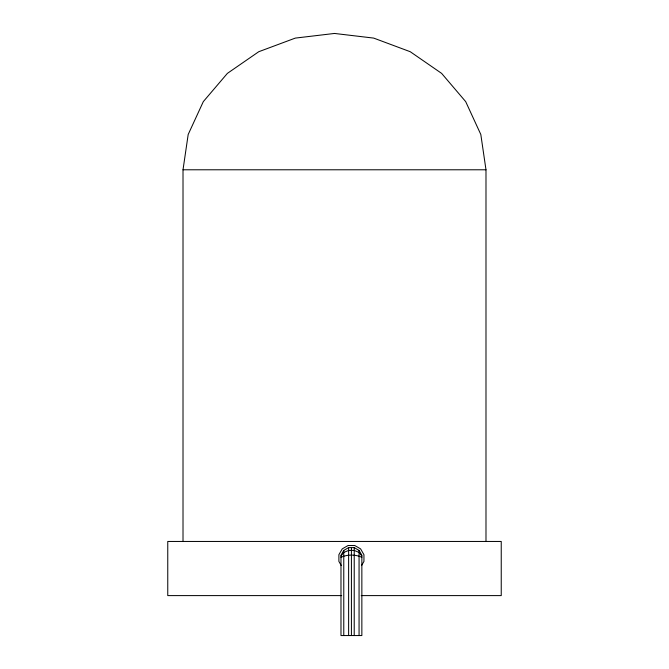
<?xml version="1.0" encoding="UTF-8"?>
<svg xmlns="http://www.w3.org/2000/svg" width="669" height="669" viewBox="0 0 669 669"><rect width="100%" height="100%" fill="white"/><g stroke="black" fill="none" stroke-linecap="round" stroke-linejoin="round"><path stroke-width="1" d="M183.013 541.455L183.013 169.784L188.181 134.502L203.309 101.621L227.385 73.381L258.761 51.714L295.297 38.1L334.5 33.45L373.703 38.1L410.239 51.714L441.615 73.381L465.691 101.621L480.819 134.502L485.987 169.784L485.987 541.455M343.774 550.411L340.981 555.262L340.981 635.55L361.854 635.55L361.854 555.262L359.061 550.411L354.219 547.618L348.624 547.618L343.774 550.411L343.774 635.55M361.544 565.564L363.944 561.408L363.944 554.701L360.591 548.881L354.771 545.528L348.064 545.528L342.244 548.881L338.89 554.701L338.89 561.408L341.29 565.564M340.981 556.006L343.774 552.46L348.624 550.411L354.219 550.411L359.061 552.46L361.854 556.006M340.981 557.302C347.362 554.35 355.473 554.35 361.854 557.302M183.013 169.784L485.987 169.784M341.692 595.602L167.76 595.602L167.76 541.455L501.24 541.455L501.24 595.602L361.218 595.602M359.061 550.411L359.061 635.55M354.219 547.618L354.219 635.55M351.417 547.618L351.417 635.55M348.624 547.618L348.624 635.55"/></g></svg>
